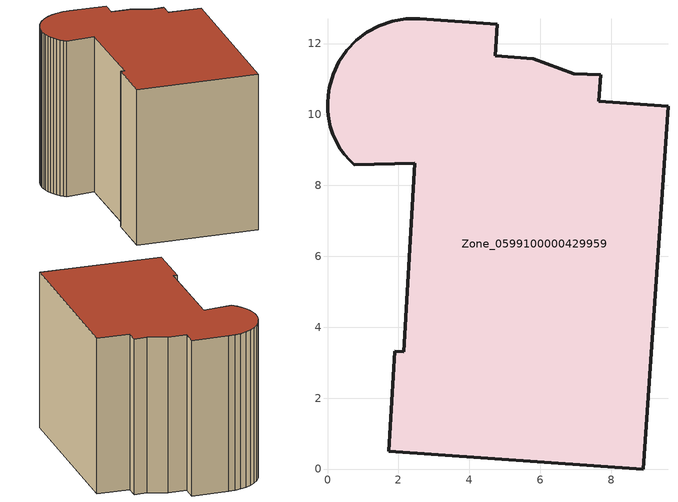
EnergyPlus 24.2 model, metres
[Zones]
Zone_0599100000429959
 floor ground (C_G): 0.24,9.24 0.15,9.45 0.08,9.66 0.03,9.88 0.01,10.1 0,10.32 0.02,10.54 0.05,10.76 0.16,11.13 0.32,11.48 0.54,11.81 0.81,12.09 1.11,12.32 1.46,12.51 1.83,12.63 2.21,12.69 2.6,12.69 4.79,12.54 4.73,11.66 5.81,11.57 6.95,11.14 7.7,11.12 7.65,10.37 9.6,10.24 8.9,0 1.72,0.5 1.9,3.32 2.15,3.31 2.47,8.62 0.75,8.58 0.62,8.7 0.48,8.87 0.35,9.05 z7.46
 wall outside (C_F): 0.81,12.09 0.54,11.81 0.32,11.48 0.16,11.13 0.05,10.76 0.02,10.54 0,10.32 0.01,10.1 0.03,9.88 0.08,9.66 0.15,9.45 0.24,9.24 0.35,9.05 0.48,8.87 0.62,8.7 0.75,8.58 2.47,8.62 2.15,3.31 1.9,3.32 1.72,0.5 8.9,0 9.6,10.24 7.65,10.37 7.7,11.12 6.95,11.14 5.81,11.57 4.73,11.66 4.79,12.54 2.6,12.69 2.21,12.69 1.83,12.63 1.46,12.51 1.11,12.32 0.81,12.09 z7.46:16.91
 roof outside (C_R): 7.7,11.12 6.95,11.14 5.81,11.57 4.73,11.66 4.79,12.54 2.6,12.69 2.21,12.69 1.83,12.63 1.46,12.51 1.11,12.32 0.81,12.09 0.54,11.81 0.32,11.48 0.16,11.13 0.05,10.76 0.02,10.54 0,10.32 0.01,10.1 0.03,9.88 0.08,9.66 0.15,9.45 0.24,9.24 0.35,9.05 0.48,8.87 0.62,8.7 0.75,8.58 2.47,8.62 2.15,3.31 1.9,3.32 1.72,0.5 8.9,0 9.6,10.24 7.65,10.37 z16.91
[BUILDING]
Pand.0599100000429959: North Axis=0; Terrain=City; Loads Convergence Tolerance Value=0.04; Temperature Convergence Tolerance Value=0.4; Solar Distribution=FullExterior; Maximum Number of Warmup Days=25; Minimum Number of Warmup Days=1
[Site:Location]
Rotterdam.The.Hague.AP_ZH_NLD Design_Conditions: Latitude=51.96; Longitude=4.45; Time Zone=1; Elevation=-4.5
[SITE:GROUNDTEMPERATURE:BUILDINGSURFACE]
18, 18, 18, 18, 18, 18, 18, 18, 18, 18, 18, 18
[MATERIAL] Thermal Absorptance=0.9; Solar Absorptance=0.7; Visible Absorptance=0.7
Name | Roughness | Thickness | Conductivity | Density | Specific Heat
G.TC.2006-2014 | MediumSmooth | 0.15 | 0.06 | 540 | 1210
F.TC.2006-2014 | Rough | 0.3 | 0.12 | 1920 | 840
R.TC.2006-2014 | MediumRough | 0.2 | 0.08 | 1500 | 1000
[CONSTRUCTION]
C_G: G.TC.2006-2014
C_F: F.TC.2006-2014
C_R: R.TC.2006-2014
[ZONE]
Zone_0599100000429959: Type=1; Multiplier=1; Ceiling Height=Autocalculate; Volume=Autocalculate; Floor Area=autocalculate; Part of Total Floor Area=Yes
[ZONEINFILTRATION:DESIGNFLOWRATE]
Infil_Zone_0599100000429959: Zone or ZoneList or Space or SpaceList=Zone_0599100000429959; Schedule=AlwaysOn; Design Flow Rate Calculation Method=Flow/Area; Flow Rate per Floor Area=0.0015; Constant Term Coefficient=1; Temperature Term Coefficient=0; Velocity Term Coefficient=0; Velocity Squared Term Coefficient=0
[HVACTEMPLATE:ZONE:IDEALLOADSAIRSYSTEM]
Zone_0599100000429959: Maximum Heating Supply Air Temperature=50; Minimum Cooling Supply Air Temperature=13; Maximum Heating Supply Air Humidity Ratio=0.0156; Minimum Cooling Supply Air Humidity Ratio=0.0077; Heating Limit=NoLimit; Cooling Limit=NoLimit; Dehumidification Control Type=ConstantSensibleHeatRatio; Cooling Sensible Heat Ratio=0.7; Dehumidification Setpoint=60; Humidification Control Type=None; Humidification Setpoint=30; Outdoor Air Method=None; Outdoor Air Flow Rate per Person=0.00944; Outdoor Air Flow Rate per Zone Floor Area=0; Outdoor Air Flow Rate per Zone=0; Demand Controlled Ventilation Type=None; Outdoor Air Economizer Type=NoEconomizer; Heat Recovery Type=None; Sensible Heat Recovery Effectiveness=0.7; Latent Heat Recovery Effectiveness=0.65
[ZONECONTROL:THERMOSTAT]
ThermostatControl_Zone_0599100000429959: Zone or ZoneList=Zone_0599100000429959; Control Type Schedule=DualSetpointControlType; Control 1=Thermostat_Zone_0599100000429959; Temperature Difference Between Cutout And Setpoint=0
[THERMOSTATSETPOINT:DUALSETPOINT]
Thermostat_Zone_0599100000429959: Heating Setpoint Temperature Schedule=HeatingSetpoint_Zone_0599100000429959; Cooling Setpoint Temperature Schedule=CoolingSetpoint_Zone_0599100000429959
[SCHEDULE:COMPACT]
HeatingSetpoint_Zone_0599100000429959: Through: 12/31, For: AllDays, Until: 24:00, 21
CoolingSetpoint_Zone_0599100000429959: Through: 12/31, For: AllDays, Until: 24:00, 24
DualSetpointControlType: Through: 12/31, For: AllDays, Until: 24:00, 4
AlwaysOn: Through: 12/31, For: AllDays, Until: 24:00, 1
